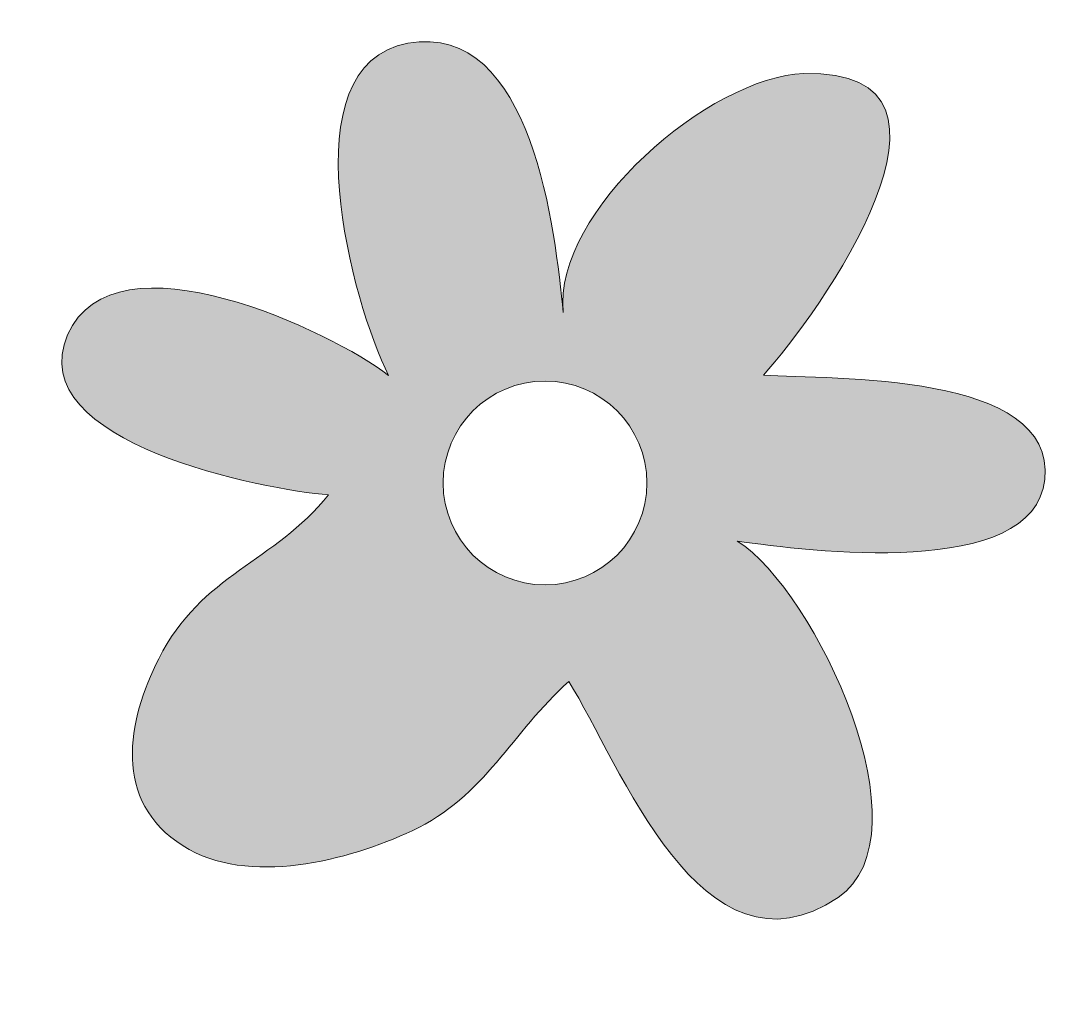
# Model space of a CAD drawing. Header units: inches. Extents: x -4 to 103, y -7 to 93.
import ezdxf

# ---------------------------------------------------------------- set-up
doc = ezdxf.new("R2010")
doc.units = ezdxf.units.IN
doc.header["$MEASUREMENT"] = 0
doc.layers.add('Layer 1', color=7, linetype='Continuous')

msp = doc.modelspace()

# ---------------------------------------------------------------- hatches: boundary and pattern name
at = {"layer": 'Layer 1', "true_color": 0xe032af}
h = msp.add_hatch(color=223, dxfattribs=at)
h.dxf.hatch_style = 2
edge = h.paths.add_edge_path()
edge.add_spline(control_points=[(72.49, 56.19), (78.1, 62.3), (96.3, 87.91), (76.68, 87.32), (66.98, 87.03), (50.79, 73.12), (51.8, 62.66), (51.01, 70.86), (48.65, 92.79), (35.76, 90.45), (23.3, 88.2), (30.03, 63.55), (33.77, 56.15), (27.99, 60.63), (5.42, 71.4), (0.61, 60.33), (-4.24, 49.15), (21.17, 44.29), (27.56, 43.82), (21.94, 36.82), (14.46, 35.67), (10.03, 26.89), (6.77, 20.45), (5.17, 12.22), (12.54, 7.55), (19.22, 3.31), (29.66, 6.05), (36.19, 9.11), (43.76, 12.67), (46.51, 19.27), (52.38, 24.54), (57.66, 16.14), (66.09, -7.26), (80.2, 2.22), (89.7, 8.61), (77.94, 33.86), (69.79, 39.04), (77, 38.02), (100.45, 34.98), (101.56, 45.39), (102.75, 56.58), (79.53, 55.72), (72.49, 56.19)], knot_values=[0, 0, 0, 0, 1, 1, 1, 2, 2, 2, 3, 3, 3, 4, 4, 4, 5, 5, 5, 6, 6, 6, 7, 7, 7, 8, 8, 8, 9, 9, 9, 10, 10, 10, 11, 11, 11, 12, 12, 12, 13, 13, 13, 14, 14, 14, 14], degree=3, periodic=1)
edge = h.paths.add_edge_path()
edge.add_spline(control_points=[(49.93, 34.51), (44.12, 34.51), (39.4, 39.23), (39.4, 45.04), (39.4, 50.85), (44.12, 55.57), (49.93, 55.57), (55.74, 55.57), (60.46, 50.85), (60.46, 45.04), (60.46, 39.23), (55.74, 34.51), (49.93, 34.51)], knot_values=[0, 0, 0, 0, 1, 1, 1, 2, 2, 2, 3, 3, 3, 4, 4, 4, 4], degree=3, periodic=1)

# ---------------------------------------------------------------- linework, layer by layer
at = {"layer": 'Layer 1', "lineweight": 0}
for points, knots in [([(72.49, 56.19), (78.1, 62.3), (96.3, 87.91), (76.68, 87.32), (66.98, 87.03), (50.79, 73.12), (51.8, 62.66), (51.01, 70.86), (48.65, 92.79), (35.76, 90.45), (23.3, 88.2), (30.03, 63.55), (33.77, 56.15), (27.99, 60.63), (5.42, 71.4), (0.61, 60.33), (-4.24, 49.15), (21.17, 44.29), (27.56, 43.82), (21.94, 36.82), (14.46, 35.67), (10.03, 26.89), (6.77, 20.45), (5.17, 12.22), (12.54, 7.55), (19.22, 3.31), (29.66, 6.05), (36.19, 9.11), (43.76, 12.67), (46.51, 19.27), (52.38, 24.54), (57.66, 16.14), (66.09, -7.26), (80.2, 2.22), (89.7, 8.61), (77.94, 33.86), (69.79, 39.04), (77, 38.02), (100.45, 34.98), (101.56, 45.39), (102.75, 56.58), (79.53, 55.72), (72.49, 56.19)], [0, 0, 0, 0, 1, 1, 1, 2, 2, 2, 3, 3, 3, 4, 4, 4, 5, 5, 5, 6, 6, 6, 7, 7, 7, 8, 8, 8, 9, 9, 9, 10, 10, 10, 11, 11, 11, 12, 12, 12, 13, 13, 13, 14, 14, 14, 14]), ([(49.93, 34.51), (44.12, 34.51), (39.4, 39.23), (39.4, 45.04), (39.4, 50.85), (44.12, 55.57), (49.93, 55.57), (55.74, 55.57), (60.46, 50.85), (60.46, 45.04), (60.46, 39.23), (55.74, 34.51), (49.93, 34.51)], [0, 0, 0, 0, 1, 1, 1, 2, 2, 2, 3, 3, 3, 4, 4, 4, 4])]:
    msp.add_open_spline(points, degree=3, knots=knots, dxfattribs=at)

doc.saveas('drawing.dxf')
